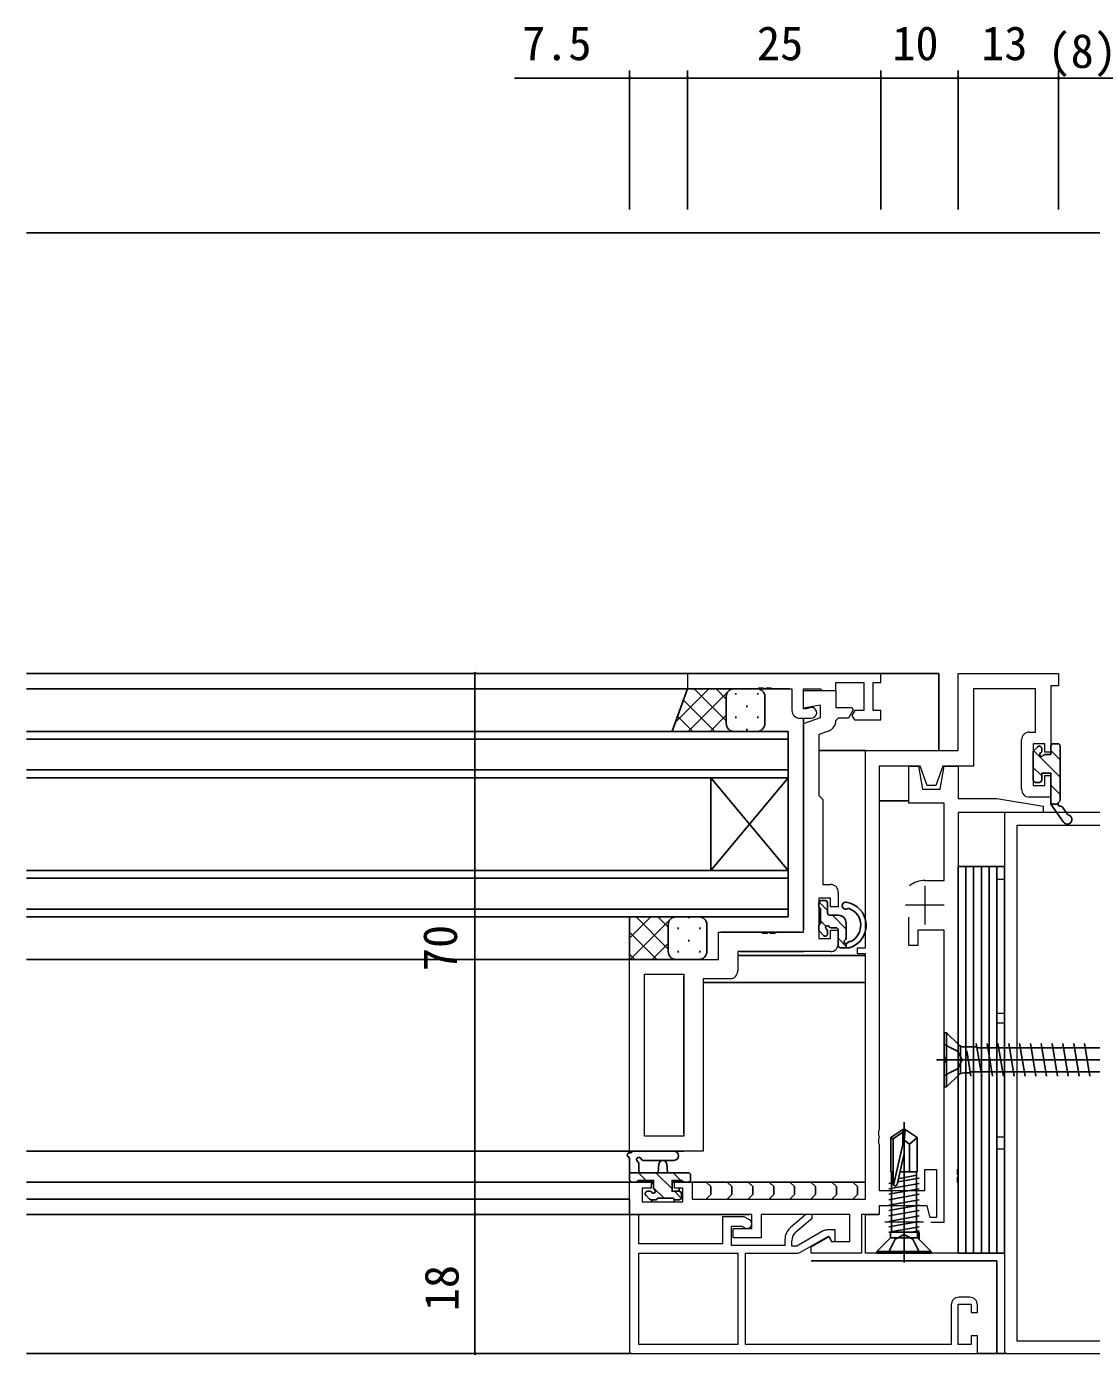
# Model space of a CAD drawing. Units: millimetres, scale not verified. Extents: x -567 to 567, y -403 to 403.
# Drawn here: x 213.3 to 351, y -84.2 to 87.6 of the extents above; entities that cross this region are included whole.
import ezdxf
from ezdxf.enums import TextEntityAlignment as Align

# ---------------------------------------------------------------- set-up
doc = ezdxf.new("R2010")
doc.units = ezdxf.units.MM
doc.header["$LTSCALE"] = 2
doc.layers.add('0-2_YKK_11', color=7, linetype='Continuous', lineweight=18)
for name, color, linetype in [('0-3_YKK_12', 2, 'Continuous'), ('0-4_YKK_13', 4, 'Continuous'), ('0-6_YKK_D', 6, 'Continuous')]:
    doc.layers.add(name, color=color, linetype=linetype)
doc.styles.add('ＭＳ ゴシック', font='')
doc.styles.get('ＭＳ ゴシック').set_extended_font_data('MS Gothic')

msp = doc.modelspace()

# ---------------------------------------------------------------- linework, layer by layer
at = {"layer": '0-2_YKK_11'}
for p, q in [((313.29, -1.899), (314.79, -1.899)), ((341.99, -11.099), (341.99, -4.699)), ((298.29, -35.029), (298.29, -55.969)), ((292.49, -71.099), (305.29, -71.099)), ((335.29, -76.799), (333.89, -76.799))]:
    msp.add_line(p, q, dxfattribs=at)
at = {"layer": '0-2_YKK_11', "color": 2}
for p, q in [((329.49, -23.599), (329.49, -28.599)), ((331.99, -26.099), (326.99, -26.099)), ((326.79, -64.599), (326.79, -69.599)), ((329.29, -67.099), (324.29, -67.099))]:
    msp.add_line(p, q, dxfattribs=at)
at = {"layer": '0-2_YKK_11'}
for points in [[(298.19, -62.699), (297.09, -62.699), (297.09, -61.899), (299.39, -61.899), (299.39, -64.099), (321.79, -64.099), (321.79, -32.399), (320.79, -32.399), (320.79, -31.599), (321.79, -31.599), (321.79, -6.099), (333.79, -6.099), (333.79, 3.901), (346.79, 3.901), (346.79, 2.271), (345.79, 2.271), (345.79, -6.299), (344.99, -6.299), (344.99, -5.199), (343.49, -5.199), (343.49, -10.599), (344.99, -10.599), (344.99, -9.299), (345.79, -9.299), (345.79, -12.099), (342.99, -12.099)], [(323.79, 3.901), (298.79, 3.901), (298.79, 1.901), (307.832, 1.901), (308.015, 2.021), (308.565, 2.021), (308.748, 1.901), (308.832, 1.901), (309.015, 2.021), (309.565, 2.021), (309.748, 1.901), (312.29, 1.901), (312.29, -0.899)], [(314.37, -0.639), (314.19, -0.699), (313.79, -0.699), (313.79, 1.901), (315.99, 1.901), (316.19, 1.701), (317.99, 1.701), (317.99, 2.701), (321.59, 2.701), (321.59, -0.899), (320.417, -0.899), (320.052, -1.532), (320.379, -2.099), (323.79, -2.099), (323.79, -0.899), (322.79, -0.899), (322.79, 2.701), (323.79, 2.701), (323.79, 3.901)], [(342.99, -3.699), (343.79, -3.699), (343.79, 1.901), (335.79, 1.901), (335.79, -8.099), (331.8, -8.099), (330.89, -10.599), (329.79, -10.599), (328.88, -8.099), (323.59, -8.099)], [(313.79, -29.599), (313.79, -2.599), (315.99, -1.798), (315.99, -0.211), (313.79, -0.599), (313.79, 1.701), (317.99, 1.701), (317.99, -0.499), (320.017, -0.499), (320.213, -0.839), (319.602, -1.899), (318.29, -1.899), (317.99, -2.191)], [(317.004, -3.558), (315.79, -4), (315.79, -11.899), (315.99, -12.099), (316.29, -12.399), (316.29, -23.399), (317.29, -23.399)], [(323.59, -8.099), (323.59, -55.141), (323.47, -55.324), (323.47, -55.874), (323.59, -56.058), (323.59, -56.141), (323.47, -56.324), (323.47, -56.874), (323.59, -57.058), (323.59, -62.999), (329.49, -62.999), (329.49, -60.299), (330.99, -60.299), (330.99, -66.499), (330.19, -66.499), (329.79, -64.999), (323.59, -64.999), (323.59, -66.099), (321.29, -66.099), (321.29, -71.099), (314.79, -71.099), (314.79, -70.299), (317.059, -68.989), (317.411, -69.599), (319.79, -69.599), (319.79, -66.099), (308.29, -66.099), (308.29, -69.099), (304.69, -69.099), (304.69, -67.899), (307.09, -67.899), (307.09, -66.099), (291.29, -66.099), (291.29, -61.899), (294.09, -61.899), (294.09, -62.699), (292.92, -62.699), (292.92, -64.469), (298.19, -64.469), (298.19, -62.699)], [(329.49, -22.899), (331.99, -22.899), (331.99, -12.899), (327.39, -12.899), (327.39, -8.099), (328.661, -8.099), (329.19, -11.099), (331.461, -11.099), (331.99, -8.099), (333.79, -8.099), (333.79, -12.299), (338.79, -12.299), (344.79, -13.299), (344.79, -14.099), (333.79, -14.099), (333.79, -60.141), (333.67, -60.324), (333.67, -60.874), (333.79, -61.058), (333.79, -61.141), (333.67, -61.324), (333.67, -61.874), (333.79, -62.058), (333.79, -71.099), (327.248, -71.099), (327.065, -70.979), (326.515, -70.979), (326.332, -71.099), (321.79, -71.099), (321.79, -66.099), (323.541, -66.099)], [(364.79, -14.099), (339.79, -14.099), (339.79, -21.099), (338.79, -21.099), (338.79, -22.729), (339.79, -22.729), (339.79, -40.099), (338.79, -40.099), (338.79, -41.299), (339.79, -41.299), (339.79, -56.099), (338.79, -56.099), (338.79, -57.599), (339.79, -57.599), (339.79, -84.099), (364.79, -84.099)], [(363.16, -82.469), (341.42, -82.469), (341.42, -15.729), (363.16, -15.729)], [(318.29, -24.399), (318.29, -26.299), (317.29, -26.299), (317.29, -25.199), (315.79, -25.199), (315.79, -30.399), (317.29, -30.399), (317.29, -29.299), (318.29, -29.299), (318.29, -31.099)], [(330.277, -67.099), (331.99, -67.099), (331.99, -46.558), (332.11, -46.374), (332.11, -45.824), (331.99, -45.641), (331.99, -29.299), (328.59, -29.299), (328.59, -31.299), (327.39, -31.299), (327.39, -27.649)], [(304.29, -35.599), (300.79, -35.599), (300.79, -57.899), (291.29, -57.899), (291.29, -33.099), (302.79, -33.099), (302.79, -29.599), (308.332, -29.599), (308.515, -29.719), (309.065, -29.719), (309.248, -29.599), (309.332, -29.599), (309.515, -29.719), (310.065, -29.719), (310.248, -29.599), (313.79, -29.599)], [(317.29, -32.099), (305.29, -32.099), (305.29, -34.599)], [(306.79, -66.78), (306.131, -66.399), (303.29, -66.399), (303.29, -69.899), (292.49, -69.899), (292.49, -66.099), (291.29, -66.099), (291.29, -84.099)], [(312.814, -68.364), (314.89, -66.586), (314.89, -66.099), (314.075, -66.099), (312.089, -67.801)], [(311.39, -69.319), (311.39, -70.099), (304.49, -70.099), (304.49, -67.599), (305.81, -67.599), (306.19, -67.819)], [(316.344, -68.233), (312.939, -70.199), (312.29, -70.199), (312.29, -69.503)], [(313.412, -70.965), (317.007, -68.889), (317.44, -69.639), (317.89, -69.519), (317.89, -68.099), (316.844, -68.099)], [(332.89, -77.799), (332.89, -82.899), (306.29, -82.899), (306.29, -71.099), (312.912, -71.099)], [(291.29, -84.099), (336.29, -84.099), (336.29, -81.799), (335.49, -81.799), (335.49, -82.899), (333.79, -82.899), (333.79, -77.699), (335.49, -77.699), (335.49, -78.799), (336.29, -78.799), (336.29, -77.799)]]:
    msp.add_lwpolyline(points, dxfattribs=at)
for points in [[(298.29, -35.029), (298.29, -55.969), (293.22, -55.969), (293.22, -35.029)], [(292.49, -71.099), (305.29, -71.099), (305.29, -82.899), (292.49, -82.899)]]:
    msp.add_lwpolyline(points, close=True, dxfattribs=at)
for centre, radius, start, end in [((313.29, -0.899), 1, 180.00001, 269.99999), ((314.79, -1.199), 0.7, 269.99999, 126.8699), ((316.491, -2.148), 1.5, 290.00003, 358.37985), ((342.99, -4.699), 1, 90.00001, 179.99999), ((342.99, -11.099), 1, 180.00001, 269.99999), ((317.29, -24.399), 1, 0.00005, 90.00003), ((329.49, -26.099), 3.2, 90.00001, 128.36652), ((317.29, -31.099), 1, 270.00005, 0.00003), ((304.29, -34.599), 1, 270.00005, 0.00003), ((306.49, -67.299), 0.6, 239.99998, 60), ((313.39, -69.319), 2, 130.58716, 180.00001), ((313.79, -69.503), 1.5, 130.58716, 180.00001), ((316.844, -69.099), 1, 90.00004, 120.00005), ((312.912, -70.099), 1, 270.00004, 300.00005), ((333.89, -77.799), 1, 90.00001, 179.99999), ((335.29, -77.799), 1, 0.00001, 89.99999)]:
    msp.add_arc(centre, radius, start, end, dxfattribs=at)
at = {"layer": '0-3_YKK_12'}
for p, q in [((213.29, 60.901), (371.79, 60.901)), ((313.79, 3.901), (213.29, 3.901)), ((213.29, 3.901), (331.29, 3.901)), ((331.29, -6.099), (331.29, 3.901)), ((311.996, 1.901), (213.29, 1.901)), ((313.79, -29.299), (313.79, -1.899)), ((311.79, -3.599), (213.29, -3.599)), ((213.29, -4.599), (311.79, -4.599)), ((315.79, -6.099), (321.79, -6.099)), ((311.79, -8.599), (213.29, -8.599)), ((301.79, -9.599), (301.79, -21.599)), ((311.79, -9.599), (301.79, -21.599)), ((311.79, -21.599), (301.79, -9.599)), ((311.79, -9.599), (311.79, -21.599)), ((323.59, -12.599), (327.39, -12.599)), ((311.79, -21.599), (213.29, -21.599)), ((213.29, -22.599), (311.79, -22.599)), ((311.79, -26.599), (213.29, -26.599)), ((303.088, -29.599), (313.49, -29.599)), ((305.29, -32.599), (321.773, -32.599)), ((305.588, -32.099), (313.79, -32.099)), ((298.29, -33.099), (213.29, -33.099)), ((298.29, -35.329), (298.29, -55.669)), ((300.79, -36.099), (321.79, -36.099)), ((298.29, -57.899), (213.29, -57.899)), ((213.29, -61.899), (294.39, -61.899)), ((296.79, -61.899), (321.79, -61.899)), ((291.29, -64.099), (213.29, -64.099)), ((291.29, -64.099), (291.29, -66.099)), ((213.29, -66.099), (306.79, -66.099)), ((291.59, -84.099), (213.29, -84.099)), ((336.29, -84.099), (340.09, -84.099))]:
    msp.add_line(p, q, dxfattribs=at)
for points in [[(213.29, -9.599), (311.79, -9.599), (311.79, -3.599)], [(213.29, -27.599), (311.79, -27.599), (311.79, -21.599)]]:
    msp.add_lwpolyline(points, dxfattribs=at)
at = {"layer": '0-4_YKK_13'}
for p, q in [((297.213, -2.431), (301.544, 1.901)), ((298.873, -3.599), (304.373, 1.901)), ((299.64, 1.901), (303.79, -2.249)), ((302.469, 1.901), (303.79, 0.579)), ((307.79, 1.901), (304.79, 1.901)), ((298.262, 0.451), (302.312, -3.599)), ((303.79, 0.901), (303.79, -2.599)), ((303.79, 0.901), (303.79, -2.599)), ((305.054, 1.348), (305.054, 1.148)), ((307.884, 1.348), (307.884, 1.148)), ((308.79, 0.901), (308.79, -2.599)), ((297.507, -1.623), (299.484, -3.599)), ((301.701, -3.599), (303.79, -1.51)), ((305.054, -1.682), (305.054, -1.882)), ((306.469, -0.267), (306.469, -0.467)), ((307.884, -1.682), (307.884, -1.882)), ((306.469, -3.297), (306.469, -3.497)), ((304.79, -3.599), (296.79, -3.599)), ((304.53, -3.599), (304.557, -3.572)), ((307.79, -3.599), (304.79, -3.599)), ((343.494, -9.899), (343.494, -6.299)), ((346.994, -9.531), (343.566, -6.104)), ((343.582, -6.087), (344.082, -5.587)), ((344.594, -5.799), (344.594, -6.138)), ((345.055, -6.599), (345.794, -6.599)), ((345.794, -5.499), (345.794, -6.599)), ((346.994, -7.286), (345.794, -6.086)), ((346.694, -5.199), (346.094, -5.199)), ((346.994, -5.499), (346.994, -12.48)), ((344.594, -9.376), (343.494, -8.276)), ((344.294, -10.199), (343.794, -10.199)), ((344.594, -8.999), (344.594, -9.899)), ((345.794, -8.999), (344.594, -8.999)), ((345.794, -8.999), (345.794, -13)), ((346.994, -11.776), (345.794, -10.576)), ((345.972, -13), (345.794, -12.821)), ((346.694, -13), (345.794, -13)), ((345.794, -13), (347.399, -15.339)), ((347.971, -14.405), (347.29, -13.427)), ((316.894, -26.772), (315.814, -25.692)), ((316.59, -25.499), (316.09, -25.499)), ((315.79, -25.799), (315.79, -26.299)), ((315.99, -26.499), (315.99, -28.499)), ((316.89, -27.099), (316.89, -25.799)), ((317.19, -27.399), (318.29, -27.399)), ((319.294, -29.172), (317.522, -27.399)), ((297.29, -27.599), (291.29, -27.599)), ((291.29, -27.599), (291.29, -33.099)), ((291.29, -30.368), (294.059, -27.599)), ((291.387, -33.099), (296.499, -27.987)), ((292.126, -27.599), (296.29, -31.764)), ((294.954, -27.599), (296.29, -28.935)), ((296.29, -28.599), (296.29, -32.099)), ((296.29, -28.599), (296.29, -32.099)), ((296.678, -27.808), (296.887, -27.599)), ((300.29, -27.599), (297.29, -27.599)), ((297.554, -28.973), (297.554, -29.173)), ((298.969, -27.599), (298.969, -27.758)), ((300.384, -28.973), (300.384, -29.173)), ((301.29, -28.599), (301.29, -32.099)), ((315.79, -28.699), (315.79, -29.299)), ((316.709, -28.832), (315.994, -28.117)), ((317.351, -28.999), (317.99, -28.999)), ((319.29, -28.399), (319.29, -30.349)), ((291.29, -29.592), (294.797, -33.099)), ((298.969, -30.588), (298.969, -30.788)), ((315.878, -29.511), (316.378, -30.011)), ((316.89, -29.799), (316.89, -29.46)), ((318.29, -29.299), (318.29, -31.299)), ((319.294, -31.417), (318.294, -30.417)), ((319.774, -30.799), (319.758, -30.799)), ((291.29, -32.42), (291.969, -33.099)), ((294.216, -33.099), (296.29, -31.025)), ((297.554, -32.003), (297.554, -32.203)), ((300.384, -32.003), (300.384, -32.203)), ((318.59, -31.599), (319.69, -31.599)), ((319.29, -31.059), (319.29, -31.599)), ((297.29, -33.099), (291.29, -33.099)), ((297.044, -33.099), (297.069, -33.074)), ((300.29, -33.099), (297.29, -33.099)), ((331.99, -42.599), (331.99, -49.599)), ((332.29, -42.599), (333.817, -44.126)), ((334.11, -44.419), (334.11, -47.779)), ((334.524, -44.419), (336.21, -44.419)), ((336.84, -48.199), (336.14, -43.999)), ((336.232, -44.549), (352.49, -44.549)), ((338.24, -48.199), (337.54, -43.999)), ((339.64, -48.199), (338.94, -43.999)), ((341.04, -48.199), (340.34, -43.999)), ((342.44, -48.199), (341.74, -43.999)), ((343.84, -48.199), (343.14, -43.999)), ((345.24, -48.199), (344.54, -43.999)), ((346.64, -48.199), (345.94, -43.999)), ((348.04, -48.199), (347.34, -43.999)), ((349.44, -48.199), (348.74, -43.999)), ((350.84, -48.199), (350.14, -43.999)), ((330.99, -46.099), (357.99, -46.099)), ((334.914, -44.919), (335.44, -48.199)), ((332.29, -49.599), (333.817, -48.072)), ((334.524, -47.779), (335.373, -47.779)), ((335.352, -47.649), (352.49, -47.649)), ((331.99, -49.599), (332.29, -49.599)), ((326.79, -72.302), (326.79, -54.173)), ((325.09, -56.145), (326.64, -55.099)), ((325.39, -56.304), (326.64, -55.461)), ((325.39, -62.151), (325.39, -56.304)), ((326.64, -55.099), (326.94, -55.099)), ((326.64, -57.061), (326.64, -55.099)), ((326.94, -55.099), (326.64, -55.099)), ((326.64, -57.061), (326.64, -55.461)), ((326.79, -56.606), (326.94, -55.099)), ((326.79, -58.206), (326.79, -55.099)), ((326.79, -56.498), (327.49, -56.999)), ((328.49, -56.145), (326.94, -55.099)), ((327.49, -56.999), (328.49, -56.145)), ((328.49, -60.599), (328.49, -56.145)), ((297.018, -57.899), (291.856, -57.899)), ((325.447, -62.309), (326.64, -57.061)), ((325.881, -62.206), (326.79, -58.206)), ((327.49, -60.599), (327.49, -56.999)), ((291.29, -61.599), (291.29, -58.919)), ((292.49, -59.519), (292.49, -60.699)), ((297.018, -59.099), (293.057, -59.102)), ((294.99, -60.699), (295.092, -59.555)), ((296.19, -60.699), (296.088, -59.555)), ((291.29, -60.699), (298.89, -60.699)), ((293.45, -61.699), (292.45, -60.699)), ((296.79, -62.794), (294.695, -60.699)), ((297.94, -61.699), (296.94, -60.699)), ((299.19, -60.999), (299.19, -61.599)), ((325.09, -60.599), (325.39, -60.599)), ((325.19, -61.693), (325.39, -61.649)), ((328.769, -61.387), (325.954, -61.884)), ((326.039, -61.507), (328.39, -60.993)), ((326.246, -60.599), (328.49, -60.599)), ((328.39, -60.599), (328.39, -68.399)), ((292.19, -61.899), (291.59, -61.899)), ((293.59, -63.099), (293.929, -63.099)), ((293.79, -61.899), (294.391, -61.899)), ((294.043, -61.899), (294.391, -62.247)), ((295.75, -63.999), (294.39, -62.64)), ((296.79, -61.899), (297.39, -61.899)), ((296.936, -61.899), (297.115, -62.079)), ((297.978, -63.983), (297.095, -63.099)), ((297.721, -62.699), (297.721, -63.102)), ((297.99, -63.399), (297.99, -63.899)), ((298.89, -61.899), (298.29, -61.899)), ((298.92, -61.899), (321.79, -61.899)), ((325.39, -61.984), (324.811, -62.087)), ((328.769, -62.087), (324.811, -62.787)), ((328.769, -62.787), (324.811, -63.487)), ((324.811, -64.187), (328.769, -63.487)), ((293.878, -64.111), (293.378, -63.611)), ((294.312, -64.201), (294.043, -64.469)), ((294.69, -64.199), (294.09, -64.199)), ((296.99, -63.999), (294.89, -63.999)), ((297.204, -64.201), (296.936, -64.469)), ((297.69, -64.199), (297.19, -64.199)), ((324.811, -64.887), (328.769, -64.187)), ((324.811, -65.587), (328.769, -64.887)), ((324.811, -66.287), (328.769, -65.587)), ((324.811, -66.987), (328.769, -66.287)), ((324.811, -67.687), (328.769, -66.987)), ((324.811, -68.387), (328.769, -67.687)), ((324.811, -68.399), (328.769, -68.399)), ((325.06, -68.892), (325.06, -68.399)), ((328.769, -68.212), (327.71, -68.399)), ((328.52, -68.892), (328.52, -68.399)), ((328.697, -68.399), (328.769, -68.387)), ((328.769, -68.443), (328.769, -69.3)), ((323.29, -70.869), (324.914, -69.246)), ((325.06, -69.099), (328.52, -69.099)), ((330.29, -70.869), (328.667, -69.246)), ((338.79, -72.099), (314.79, -72.099)), ((323.29, -71.099), (323.29, -70.869)), ((323.29, -70.869), (330.29, -70.869)), ((323.29, -71.099), (330.29, -71.099)), ((330.29, -71.099), (330.29, -70.869)), ((338.79, -72.099), (338.79, -84.099))]:
    msp.add_line(p, q, dxfattribs=at)
for points in [[(304.79, 1.901), (298.79, 1.901), (296.79, -3.592)], [(331.99, -42.599), (332.29, -42.599), (332.29, -49.599)], [(331.99, -44.098), (333.707, -44.954), (334.316, -46.099)], [(331.99, -48.1), (333.707, -47.244), (334.316, -46.099)], [(325.09, -60.599), (325.09, -56.145), (325.39, -56.304)], [(294.39, -62.638), (294.39, -61.699), (292.39, -61.699)], [(298.09, -61.699), (296.79, -61.699), (296.79, -63.099), (297.69, -63.099)], [(325.19, -60.599), (325.19, -61.693), (325.19, -68.399)], [(301.205, -61.899), (301.805, -62.499), (301.805, -63.499), (301.205, -64.099)], [(303.913, -61.899), (304.513, -62.499), (304.513, -63.499), (303.913, -64.099)], [(306.621, -61.899), (307.221, -62.499), (307.221, -63.499), (306.621, -64.099)], [(309.329, -61.899), (309.929, -62.499), (309.929, -63.499), (309.329, -64.099)], [(312.036, -61.899), (312.636, -62.499), (312.636, -63.499), (312.036, -64.099)], [(314.744, -61.899), (315.344, -62.499), (315.344, -63.499), (314.744, -64.099)], [(317.452, -61.899), (318.052, -62.499), (318.052, -63.499), (317.452, -64.099)], [(320.16, -61.899), (320.76, -62.499), (320.76, -63.499), (320.16, -64.099)], [(324.74, -71.099), (325.645, -69.284), (326.79, -68.675)], [(328.84, -71.099), (327.935, -69.284), (326.79, -68.675)]]:
    msp.add_lwpolyline(points, dxfattribs=at)
for points in [[(334.79, -21.099), (334.79, -71.099), (333.79, -71.099), (333.79, -21.099)], [(335.79, -21.099), (335.79, -71.099), (334.79, -71.099), (334.79, -21.099)], [(336.79, -21.099), (336.79, -71.099), (335.79, -71.099), (335.79, -21.099)], [(337.79, -21.099), (337.79, -71.099), (336.79, -71.099), (336.79, -21.099)], [(338.79, -21.099), (338.79, -71.099), (337.79, -71.099), (337.79, -21.099)], [(339.79, -21.099), (339.79, -71.099), (338.79, -71.099), (338.79, -21.099)]]:
    msp.add_lwpolyline(points, close=True, dxfattribs=at)
for centre, radius, start, end in [((304.79, 0.901), 1, 90, 180), ((304.79, 0.901), 1, 90, 180), ((307.79, 0.901), 1, 0, 90), ((304.79, -2.599), 1, 180, 270), ((304.79, -2.599), 1, 180, 270), ((307.79, -2.599), 1, 270, 0), ((343.794, -6.299), 0.3, 135, 180), ((344.294, -5.799), 0.3, 0, 135), ((344.594, -6.599), 0.25, 123.05573, 326.94427), ((344.294, -6.138), 0.3, 303.05573, 0), ((345.055, -6.899), 0.3, 90, 146.94427), ((346.094, -5.499), 0.3, 90, 180), ((346.694, -5.499), 0.3, 360, 90), ((343.794, -9.899), 0.3, 180, 270), ((344.294, -9.899), 0.3, 270, 0), ((346.994, -13), 0.3, 120, 274.80938), ((346.694, -12.48), 0.3, 300, 360), ((347.044, -13.598), 0.3, 34.80938, 94.80938), ((347.894, -15), 0.6, 214.45664, 82.64632), ((316.09, -25.799), 0.3, 90, 180), ((316.59, -25.799), 0.3, 0, 90), ((319.24, -26.149), 0.45, 81.7197, 298.51557), ((318.87, -28.693), 3.02, 285.75696, 81.7197), ((315.99, -26.299), 0.2, 180, 270), ((317.19, -27.099), 0.3, 180, 270), ((318.29, -28.399), 1, 0, 90), ((319.598, -26.808), 0.3, 68.87126, 118.51557), ((318.87, -28.693), 2.32, 296.57888, 68.87126), ((297.29, -28.599), 1, 90, 180), ((297.29, -28.599), 1, 90, 180), ((300.29, -28.599), 1, 0, 90), ((315.99, -28.699), 0.2, 90, 180), ((316.89, -28.999), 0.25, 33.05573, 236.94427), ((317.351, -28.699), 0.3, 213.05573, 270), ((317.99, -29.299), 0.3, 0, 90), ((316.09, -29.299), 0.3, 180, 225), ((316.59, -29.799), 0.3, 225, 0), ((316.59, -29.46), 0.3, 0, 56.94427), ((319.29, -30.809), 0.25, 123.05573, 328.21528), ((318.99, -30.349), 0.3, 303.05573, 0), ((319.758, -31.099), 0.3, 90, 148.21528), ((319.774, -30.499), 0.3, 270, 296.57888), ((297.29, -32.099), 1, 180, 270), ((297.29, -32.099), 1, 180, 270), ((300.29, -32.099), 1, 270, 0), ((318.59, -31.299), 0.3, 180, 270), ((334.524, -43.419), 1, 225, 270), ((334.524, -48.779), 1, 90, 135), ((291.29, -58.399), 0.3, 79.47122, 240), ((291.4, -57.809), 0.3, 259.47122, 319.47122), ((291.856, -58.199), 0.3, 90, 139.47122), ((297.018, -58.499), 0.6, 270.04023, 90.04023), ((290.99, -58.919), 0.3, 0, 60), ((292.49, -58.999), 0.3, 19.18976, 240), ((292.19, -59.519), 0.3, 0, 60), ((293.057, -58.802), 0.3, 199.18976, 270.04023), ((295.59, -59.599), 0.5, 5.09207, 174.90793), ((291.59, -61.599), 0.3, 180, 270), ((292.19, -61.699), 0.2, 270, 0), ((298.29, -61.699), 0.2, 180, 270), ((298.89, -60.999), 0.3, 0, 90), ((298.89, -61.599), 0.3, 270, 0), ((293.59, -63.399), 0.3, 90, 225), ((293.929, -63.399), 0.3, 33.05573, 90), ((294.39, -63.099), 0.25, 213.05573, 56.94427), ((294.69, -62.638), 0.3, 180, 236.94427), ((297.69, -63.399), 0.3, 0, 90), ((325.638, -62.151), 0.248, 180, 347.19096), ((294.09, -63.899), 0.3, 225, 270), ((294.69, -63.999), 0.2, 270, 0), ((297.19, -63.999), 0.2, 180, 270), ((297.69, -63.899), 0.3, 270, 0), ((324.56, -68.892), 0.5, 315, 0), ((329.02, -68.892), 0.5, 180, 225)]:
    msp.add_arc(centre, radius, start, end, dxfattribs=at)
at = {"layer": '0-6_YKK_D'}
for p, q in [((291.29, 63.901), (291.29, 81.901)), ((298.79, 63.901), (298.79, 81.901)), ((298.79, 63.901), (298.79, 81.901)), ((298.79, 80.901), (323.79, 80.901)), ((323.79, 63.901), (323.79, 81.901)), ((323.79, 63.901), (323.79, 81.901)), ((333.79, 80.901), (323.79, 80.901)), ((333.79, 63.901), (333.79, 81.901)), ((333.79, 63.901), (333.79, 81.901)), ((333.79, 80.901), (346.79, 80.901)), ((346.79, 63.901), (346.79, 81.901)), ((346.79, 63.901), (346.79, 81.901)), ((346.79, 80.901), (354.79, 80.901)), ((271.29, -66.099), (271.29, 3.901)), ((271.29, -66.099), (271.29, -84.099))]:
    msp.add_line(p, q, dxfattribs=at)
msp.add_lwpolyline([(298.79, 80.901), (291.29, 80.901), (276.39, 80.901)], dxfattribs=at)
for centre, start, end in [((291.29, 80.901), 0, 180), ((291.29, 80.901), 180, 0), ((298.79, 80.901), 0, 180), ((298.79, 80.901), 0, 180), ((298.79, 80.901), 180, 0), ((298.79, 80.901), 180, 0), ((323.79, 80.901), 0, 180), ((323.79, 80.901), 0, 180), ((323.79, 80.901), 180, 0), ((323.79, 80.901), 180, 0), ((333.79, 80.901), 0, 180), ((333.79, 80.901), 0, 180), ((333.79, 80.901), 180, 0), ((333.79, 80.901), 180, 0), ((346.79, 80.901), 0, 180), ((346.79, 80.901), 0, 180), ((346.79, 80.901), 180, 0), ((346.79, 80.901), 180, 0), ((271.29, 3.901), 90, 270), ((271.29, 3.901), 270, 90), ((271.29, -66.099), 90, 270), ((271.29, -66.099), 90, 270), ((271.29, -66.099), 270, 90), ((271.29, -66.099), 270, 90), ((271.29, -84.099), 90, 270), ((271.29, -84.099), 270, 90)]:
    msp.add_arc(centre, 0.106, start, end, dxfattribs=at)

# ---------------------------------------------------------------- texts
at = {"layer": '0-6_YKK_D', "style": 'ＭＳ ゴシック'}
for s, p in [('7.5', (277.39, 81.901)), ('25', (307.77, 81.901)), ('10', (325.27, 81.901)), ('13', (336.77, 81.901)), ('(8)', (345.35, 80.901))]:
    msp.add_text(s, height=4.399, dxfattribs=at).set_placement(p, align=Align.BOTTOM_LEFT)
for s, p in [('70', (270.29, -34.619)), ('18', (270.49, -78.619))]:
    msp.add_text(s, height=4.399, rotation=90, dxfattribs=at).set_placement(p, align=Align.BOTTOM_LEFT)

doc.saveas('drawing.dxf')
